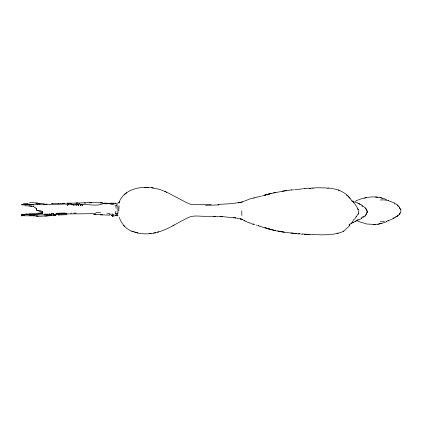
<?xml version="1.0" encoding="UTF-8"?>
<svg xmlns="http://www.w3.org/2000/svg" width="422" height="422" viewBox="0 0 422 422"><rect width="100%" height="100%" fill="white"/><g stroke="black" fill="none" stroke-linecap="round" stroke-linejoin="round"><path stroke-width="0.63" d="M118.798 210.873L119.046 205.825M28.928 214.408L26.908 214.534L26.022 214.154L33.723 214.534L42.559 213.521L42.685 211.506L39.151 210.367M29.556 215.041L29.556 214.408L28.802 214.534L29.556 215.041L44.827 214.787L44.954 213.775L45.587 214.534L51.648 214.534C66.354 213.5 81.082 214.112 95.826 213.521M48.994 214.661L49.121 213.648L49.754 214.281M51.648 214.534L51.774 213.521L53.541 213.521L54.042 214.281M53.415 214.408L53.541 213.521M361.269 218.702L361.517 217.815L361.269 218.702C358.273 219.799 355.419 221.218 352.681 222.737L351.041 223.243M24.634 215.041L24.761 214.534L25.895 214.154C25.331 215.178 20.994 216.017 21.48 215.041L21.353 214.534L24.212 214.492M312.924 188.534L313.05 188.027L316.711 187.774L326.048 187.901L326.681 188.281L328.195 188.027C336.45 188.782 344.874 191.398 350.033 198.25C352.449 202.054 356.432 204.644 357.856 209.106L358.616 209.866L358.869 210.873L358.489 213.775C356.469 215.51 355.92 218.501 353.567 219.836L351.927 222.863L349.907 224.256L349.653 225.643L343.598 231.319C331.528 236.594 317.85 234.342 304.974 234.352L309.389 234.606M116.145 208.479L115.765 205.699L117.912 206.078L117.912 213.147L117.031 214.154L117.785 215.167L115.639 215.167L116.398 214.154L115.385 213.4L116.018 211M21.353 214.534L21.353 215.289L21.733 215.415M119.046 203.298L119.299 201.785L118.798 202.671L117.659 203.172M119.173 202.038C124.501 188.95 140.953 185.675 153.508 188.027M33.343 206.332L33.596 205.952L34.356 207.213L35.997 208.099L36.878 210.24L42.179 212.387L42.685 211.506M42.179 212.387L42.432 211.881M357.983 219.836L358.109 219.582L356.975 220.717L355.335 221.35M80.169 204.185L80.802 204.812L80.296 205.825L80.169 204.185L78.529 204.058L78.028 204.564L76.635 204.691L76.007 204.185L68.179 204.691L67.298 204.185L64.898 204.058L46.974 204.691L21.606 204.812L23.5 203.805L27.034 203.425M399.133 214.534L400.14 212.894M21.227 215.795L21.606 215.041L24.761 214.534M397.746 215.289L396.986 216.301L395.599 216.808M367.451 212.008L366.692 212.894L365.431 215.922L367.451 211.76C366.665 207.967 363.838 207.207 361.39 204.812L356.722 202.544L353.314 201.785L351.8 200.819M68.179 204.691L67.298 205.699L67.298 204.185M22.867 204.812L24.761 204.438L33.723 204.812M30.505 214.598L25.895 214.408L21.48 214.914M51.141 214.281L51.774 213.521M113.998 214.281L111.73 215.415L110.97 214.787L109.203 214.408M349.527 224.256L349.02 224.757L349.907 225.264M361.39 218.448L365.304 215.922L362.53 216.808M388.024 220.843L388.783 220.089M124.094 194.843L126.621 192.696M115.765 205.699L116.651 204.939M113.244 215.415L112.484 216.048L111.73 215.415L113.244 215.415L112.864 215.041M46.346 214.408L47.1 213.775L47.1 214.661M352.808 222.61L353.441 222.109M397.239 216.175L398.125 215.542M21.227 215.289L21.606 215.041M215.732 216.301L205.256 216.301C199.933 216.465 194.167 215.109 189.103 217.188C183.581 219.662 178.395 222.795 173.073 225.643C161.499 232.242 147.436 236.468 134.323 232.079M31.112 215.415L30.189 215.668L33.09 215.795L33.723 215.415M70.833 213.4L71.46 213.02M172.946 225.643L174.08 225.01M357.983 214.028L358.489 213.775L358.489 213.02M355.968 216.681L356.722 216.301M337.03 233.719L338.043 233.086L337.663 233.213M394.464 218.068L389.538 220.215M52.528 203.425L51.648 203.805L52.402 203.425L58.336 203.425M114.251 204.939L108.317 203.425L107.436 203.805L104.661 203.805L103.902 203.172C97.055 207.091 88.34 203.652 80.802 204.812M355.208 201.283C364.909 196.499 376.566 195.249 386.636 199.638M386.763 221.603C382.522 223.301 377.996 224.657 373.386 224.504M157.67 232.205L158.683 231.826M25.52 204.564L21.606 204.691M44.827 214.787L45.587 214.534M113.618 216.175L115.639 215.542M268.872 194.088L264.578 195.222L269.252 194.088M269.125 193.962L266.725 194.589L275.687 192.448M364.55 198.124L366.692 197.496M258.016 196.99L261.424 196.103M250.737 198.63L242.618 201.785L238.325 202.924M379.948 223.75L381.841 223.243L377.801 224.256M269.252 193.962L271.146 193.455M264.578 195.096L266.598 194.589M313.05 188.027L309.389 188.407M386.51 221.223L389.037 220.59M273.419 192.949L286.67 190.554M242.492 202.038L231.256 203.678L217.879 204.438M253.727 197.871L257.768 196.99M262.31 195.855L264.33 195.476M251.201 198.504L254.355 197.997M282.376 191.182L291.338 189.921M153.634 233.086L155.776 232.712M29.303 202.924L31.576 202.544L37.885 203.172M55.936 215.167L46.594 215.922M33.596 215.795L40.412 216.301L51.394 215.415M294.746 189.668L302.068 188.914M306.868 188.66L304.468 188.66M149.087 233.719L151.234 233.466M29.429 213.775L42.432 212.894L39.024 213.337M302.701 188.787L304.974 188.534M27.034 203.552L28.232 203.425M291.212 190.048L293.612 189.794M115.385 213.4L117.912 213.147M112.273 203.214L111.35 203.298L113.745 203.172M48.24 215.795L49.754 215.668M29.429 214.028L24.761 214.154M43.693 204.311L47.1 204.058M384.489 221.223L380.327 221.35M29.556 204.691L31.703 204.564M67.045 203.298L93.805 202.544L102.641 202.924M53.663 215.289L55.809 215.167M66.919 214.661L58.083 215.041M375.527 224.504L366.692 224.003L357.856 221.223M58.21 203.425L64.898 203.298M21.353 215.795L24.761 215.668M55.936 214.028L66.919 213.4L64.772 213.02L55.936 213.274M95.952 212.641L100.494 212.641M144.419 187.394L148.586 187.394M307.242 188.407L309.642 188.281M62.63 203.298L65.025 203.172M73.734 213.147L76.134 213.02M31.576 215.795L24.634 215.795M111.851 203.172L109.33 203.298L116.018 203.298M44.706 216.048L47.227 215.922M219.018 204.939L205.509 205.319M380.454 200.017C385.618 199.263 390.387 201.236 394.966 203.298M388.15 200.65L388.53 200.65M89.258 202.797L91.532 202.797M84.21 203.051L85.724 203.051M104.535 203.051L106.803 203.172M66.792 203.172L71.46 203.298M103.648 203.172L104.155 203.172L104.661 203.805M107.309 203.425L108.317 203.425M36.498 203.931L40.159 203.931M211.19 204.564L191.245 204.564L186.703 202.671L165.878 191.815L159.69 189.415L151.361 187.648M71.46 204.812L73.228 204.812L73.987 205.699L73.987 204.311M80.802 204.939L81.937 204.939L82.696 205.825L82.696 204.564M49.627 214.154L51.141 214.154M95.952 214.408L93.679 214.408L109.583 215.167M21.48 214.787L22.234 214.787M24.634 214.914L22.741 214.914L22.741 214.534M33.09 215.795L34.477 215.795M112.737 216.048L112.104 215.795M112.99 216.301L112.611 216.301L112.357 215.289M298.407 233.719L300.427 233.846M301.06 234.099L302.574 234.099M305.602 234.226L307.622 234.226M304.594 234.352L307.242 234.479M220.026 216.428L235.803 217.942L242.492 219.456L240.345 218.828L242.365 219.456L245.018 220.97L244.132 220.215L245.145 221.096L249.054 222.863M309.389 234.479L306.989 234.352L309.136 234.479M35.743 203.051L43.313 203.678L44.199 204.058M222.426 216.555L213.59 216.301M100.367 202.797L102.514 202.924M100.494 214.787L102.641 214.914M78.529 204.058L78.529 205.699L78.028 204.939L76.762 204.812L76.007 204.185L76.007 205.825L76.635 204.691M33.723 206.833L31.829 206.205L24.761 205.699M305.728 234.226L302.447 233.973M357.983 203.552L359.122 203.678L360.003 204.564M299.546 233.973C289.328 232.733 278.794 232.169 268.999 228.798M291.085 232.965L296.766 233.593M375.527 196.99L377.674 197.243M106.93 213.147L109.963 213.521M36.118 216.048L38.138 216.301M338.17 190.048L339.051 190.174M256.376 225.137L257.262 225.264M29.303 205.825L31.829 206.205M115.512 215.542L118.039 215.922M283.009 231.952L277.834 230.945M233.656 217.562L235.803 217.942M115.765 203.805L117.659 204.185M78.909 203.425L79.542 203.552M253.221 224.003L254.925 224.377M282.128 231.699L284.396 232.205M271.9 229.805L268.999 229.051M137.983 232.965L131.764 231.129M258.016 225.517L259.029 225.77M114.884 203.051L115.892 203.298M379.948 197.623L382.216 198.25M251.454 223.75L253.727 224.377M273.292 230.059L275.561 230.692M272.026 229.805L273.292 230.185M36.751 210.119L38.391 210.62M249.18 222.737L251.074 223.37M258.143 225.77L269.125 229.051L264.958 227.658L266.725 228.291M133.183 231.699C126.405 229.79 121.404 223.86 119.299 217.309M21.353 215.415L22.487 215.795M164.865 191.435L166.632 192.316M394.591 203.172L394.966 203.805L396.105 204.058L398.252 205.699M347.76 195.982L346.499 195.096M353.314 201.785L353.567 201.911L352.808 201.157M350.033 198.25L349.147 197.744L348.393 196.61M42.559 213.147L42.179 212.894L42.559 213.521M393.452 218.575L392.951 217.942C395.614 218.095 397.155 215.858 399.133 214.661L400.773 212.134L400.9 209.739L399.892 208.853L399.133 206.959L397.746 206.078L397.239 204.812M367.451 211.76L366.692 211L365.558 207.846M310.523 188.154L310.903 188.534L310.65 188.154M123.593 225.264L124.601 226.398M361.77 205.699L362.53 206.58M358.489 209.739L357.729 208.853L357.856 209.106M400.9 209.739L399.133 206.833M35.997 208.099L36.878 210.24M241.864 215.542L241.732 210.873M343.598 230.945L343.598 231.319M328.073 188.027L328.073 188.534M112.104 213.521L112.104 215.041M78.028 204.564L78.028 204.939M22.614 204.564L22.614 204.939M77.395 203.051L76.134 203.172L77.395 203.051"/></g></svg>
